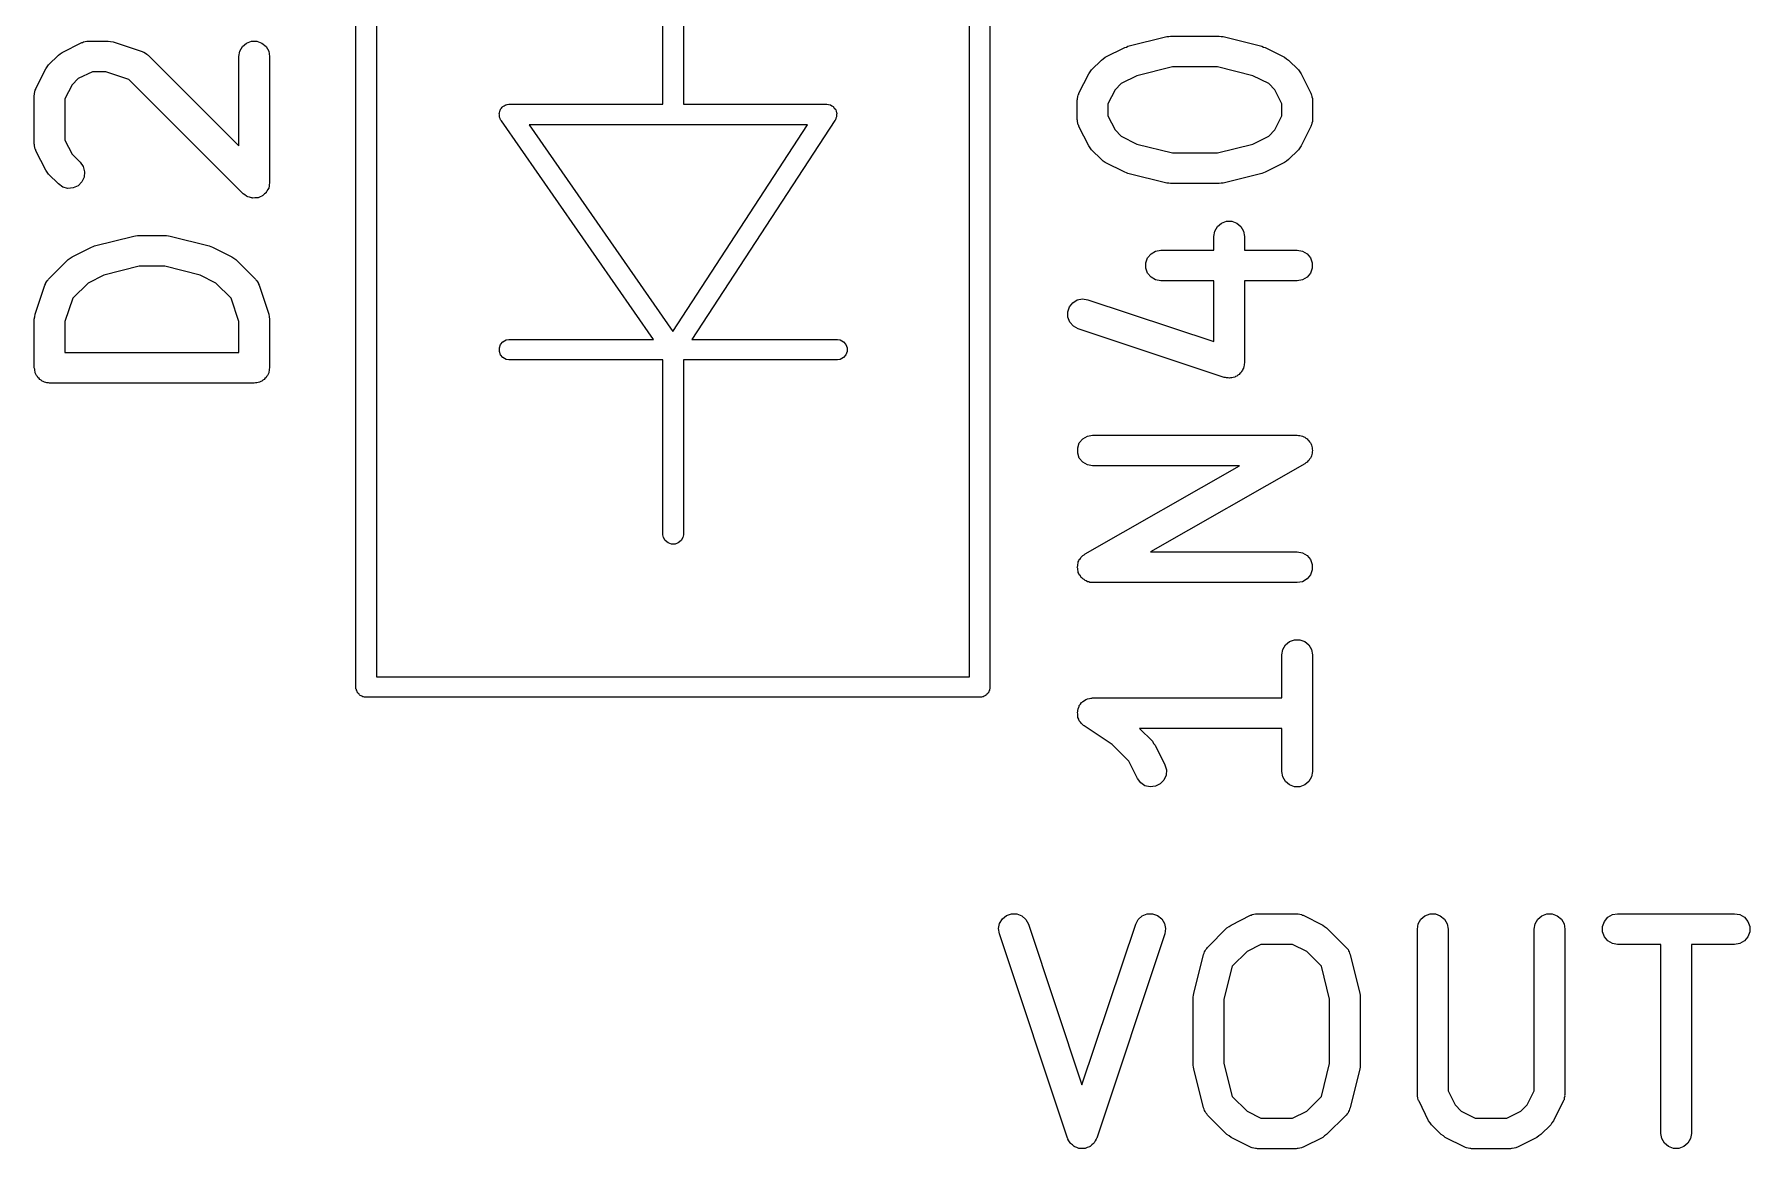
# Model space of a CAD drawing. Extents: x 51.7 to 146.1, y -97.1 to -36.3.
# Drawn here: x 114.22 to 122.61, y -85.49 to -80.04 of the extents above; entities that cross this region are included whole.
import ezdxf

# ---------------------------------------------------------------- set-up
doc = ezdxf.new("R2010")
doc.units = 0
doc.header["$MEASUREMENT"] = 0
doc.layers.add('BLACK', color=7, linetype='CONTINUOUS')

msp = doc.modelspace()

# ---------------------------------------------------------------- linework, layer by layer
at = {"layer": 'BLACK', "linetype": 'CONTINUOUS'}
for p, q in [((115.798, -83.2222), (115.798, -78.6266)), ((118.898, -78.6222), (118.898, -83.2398)), ((115.898, -78.681), (115.898, -83.181)), ((118.798, -83.181), (118.798, -78.681)), ((117.299, -80.3798), (117.299, -79.4272)), ((117.399, -79.4272), (117.399, -80.3798)), ((114.362, -80.1258), (114.457, -80.0782)), ((114.457, -80.0782), (114.461, -80.077)), ((114.461, -80.077), (114.465, -80.0748)), ((114.465, -80.0748), (114.474, -80.0733)), ((114.474, -80.0733), (114.482, -80.0708)), ((114.482, -80.0708), (114.487, -80.071)), ((114.487, -80.071), (114.491, -80.0703)), ((114.491, -80.0703), (114.586, -80.0703)), ((114.586, -80.0703), (114.598, -80.0724)), ((114.598, -80.0724), (114.61, -80.0741)), ((114.61, -80.0741), (114.753, -80.1218)), ((115.23, -80.1196), (115.243, -80.0971)), ((115.243, -80.0971), (115.263, -80.0803)), ((115.263, -80.0803), (115.287, -80.0714)), ((115.287, -80.0714), (115.313, -80.0714)), ((115.313, -80.0714), (115.338, -80.0803)), ((115.338, -80.0803), (115.358, -80.0971)), ((115.358, -80.0971), (115.371, -80.1196)), ((119.462, -80.1496), (119.557, -80.102)), ((119.557, -80.102), (119.565, -80.0997)), ((119.565, -80.0997), (119.573, -80.0963)), ((119.573, -80.0963), (119.763, -80.0487)), ((119.763, -80.0487), (119.772, -80.0481)), ((119.772, -80.0481), (119.781, -80.0465)), ((119.781, -80.0465), (120.019, -80.0465)), ((120.019, -80.0465), (120.028, -80.0481)), ((120.028, -80.0481), (120.038, -80.0487)), ((120.038, -80.0487), (120.228, -80.0963)), ((120.228, -80.0963), (120.236, -80.0997)), ((120.236, -80.0997), (120.243, -80.102)), ((120.243, -80.102), (120.339, -80.1496)), ((114.288, -80.1973), (114.295, -80.1875)), ((114.295, -80.1875), (114.343, -80.1399)), ((114.343, -80.1399), (114.352, -80.133)), ((114.352, -80.133), (114.362, -80.1258)), ((114.753, -80.1218), (114.756, -80.1238)), ((114.756, -80.1238), (114.761, -80.1249)), ((114.761, -80.1249), (114.768, -80.13)), ((114.768, -80.13), (114.776, -80.1342)), ((114.776, -80.1342), (114.778, -80.1374)), ((114.778, -80.1374), (114.782, -80.1399)), ((114.782, -80.1399), (115.225, -80.5833)), ((115.225, -80.1453), (115.23, -80.1196)), ((115.225, -80.5833), (115.225, -80.1453)), ((115.371, -80.1196), (115.375, -80.1453)), ((115.375, -80.1453), (115.375, -80.7643)), ((119.395, -80.2113), (119.443, -80.1637)), ((119.443, -80.1637), (119.452, -80.1568)), ((119.452, -80.1568), (119.462, -80.1496)), ((120.339, -80.1496), (120.348, -80.1568)), ((120.348, -80.1568), (120.358, -80.1637)), ((120.358, -80.1637), (120.406, -80.2113)), ((114.233, -80.3022), (114.281, -80.207)), ((114.281, -80.207), (114.288, -80.1973)), ((114.44, -80.2545), (114.41, -80.2849)), ((114.509, -80.2203), (114.44, -80.2545)), ((114.574, -80.2203), (114.509, -80.2203)), ((114.688, -80.2585), (114.574, -80.2203)), ((115.247, -80.8174), (114.688, -80.2585)), ((119.333, -80.326), (119.381, -80.2308)), ((119.381, -80.2308), (119.388, -80.2211)), ((119.388, -80.2211), (119.395, -80.2113)), ((119.617, -80.2399), (119.54, -80.2784)), ((119.791, -80.1965), (119.617, -80.2399)), ((120.01, -80.1965), (119.791, -80.1965)), ((120.184, -80.2399), (120.01, -80.1965)), ((120.261, -80.2784), (120.184, -80.2399)), ((120.406, -80.2113), (120.413, -80.2211)), ((120.413, -80.2211), (120.42, -80.2308)), ((120.42, -80.2308), (120.467, -80.326)), ((114.225, -80.3358), (114.226, -80.3315)), ((114.225, -80.5739), (114.225, -80.3358)), ((114.226, -80.3272), (114.228, -80.3188)), ((114.226, -80.3315), (114.226, -80.3272)), ((114.228, -80.3188), (114.23, -80.3101)), ((114.23, -80.3101), (114.232, -80.3064)), ((114.232, -80.3064), (114.233, -80.3022)), ((114.41, -80.2849), (114.375, -80.3535)), ((114.375, -80.3535), (114.375, -80.5562)), ((119.325, -80.3596), (119.326, -80.3553)), ((119.326, -80.351), (119.328, -80.3426)), ((119.326, -80.3553), (119.326, -80.351)), ((119.328, -80.3426), (119.33, -80.3339)), ((119.33, -80.3339), (119.332, -80.3302)), ((119.332, -80.3302), (119.333, -80.326)), ((119.51, -80.3088), (119.475, -80.3773)), ((119.54, -80.2784), (119.51, -80.3088)), ((120.291, -80.3088), (120.261, -80.2784)), ((120.325, -80.3773), (120.291, -80.3088)), ((120.467, -80.326), (120.469, -80.3302)), ((120.469, -80.3302), (120.471, -80.3339)), ((120.471, -80.3339), (120.472, -80.3426)), ((120.472, -80.3426), (120.475, -80.351)), ((120.475, -80.351), (120.475, -80.3553)), ((120.475, -80.3553), (120.475, -80.3596)), ((116.498, -80.4252), (116.499, -80.4232)), ((116.499, -80.4319), (116.498, -80.4252)), ((116.499, -80.421), (116.501, -80.4147)), ((116.499, -80.4232), (116.499, -80.421)), ((116.499, -80.4386), (116.499, -80.4319)), ((116.5, -80.4407), (116.499, -80.4386)), ((116.5, -80.4428), (116.5, -80.4407)), ((116.501, -80.4147), (116.503, -80.4082)), ((116.503, -80.4082), (116.504, -80.4065)), ((116.504, -80.4065), (116.505, -80.4044)), ((116.505, -80.4044), (116.509, -80.3993)), ((116.509, -80.3993), (116.513, -80.3938)), ((116.513, -80.3938), (116.515, -80.3926)), ((116.515, -80.3926), (116.516, -80.3909)), ((116.516, -80.3909), (116.522, -80.3876)), ((116.522, -80.3876), (116.528, -80.3837)), ((116.528, -80.3837), (116.53, -80.3832)), ((116.53, -80.3832), (116.532, -80.3821)), ((116.532, -80.3821), (116.538, -80.3809)), ((116.538, -80.3809), (116.545, -80.3792)), ((116.545, -80.3792), (116.551, -80.3798)), ((116.551, -80.3798), (117.299, -80.3798)), ((117.399, -80.3798), (118.095, -80.3798)), ((118.095, -80.3798), (118.101, -80.3791)), ((118.101, -80.3791), (118.108, -80.3808)), ((118.108, -80.3808), (118.116, -80.3821)), ((118.116, -80.3821), (118.117, -80.3828)), ((118.117, -80.3828), (118.118, -80.3831)), ((118.118, -80.3831), (118.124, -80.3872)), ((118.124, -80.3872), (118.131, -80.3909)), ((118.131, -80.3909), (118.132, -80.392)), ((118.132, -80.392), (118.133, -80.3927)), ((118.133, -80.3927), (118.137, -80.3987)), ((118.137, -80.3987), (118.142, -80.4044)), ((118.142, -80.4044), (118.143, -80.4057)), ((118.143, -80.4057), (118.144, -80.4068)), ((118.144, -80.4068), (118.146, -80.414)), ((118.146, -80.414), (118.148, -80.421)), ((118.148, -80.421), (118.148, -80.4224)), ((118.148, -80.4224), (118.149, -80.4237)), ((118.149, -80.4237), (118.148, -80.4312)), ((118.148, -80.4312), (118.148, -80.4386)), ((118.148, -80.4386), (118.148, -80.4399)), ((118.148, -80.4399), (118.148, -80.4413)), ((119.325, -80.4548), (119.325, -80.3596)), ((119.475, -80.3773), (119.475, -80.4371)), ((119.475, -80.4371), (119.51, -80.5056)), ((120.291, -80.5056), (120.325, -80.4371)), ((120.325, -80.4371), (120.325, -80.3773)), ((120.475, -80.3596), (120.475, -80.4548)), ((116.503, -80.4489), (116.5, -80.4428)), ((116.505, -80.4552), (116.503, -80.4489)), ((116.509, -80.4602), (116.505, -80.4552)), ((117.253, -81.5304), (116.509, -80.4602)), ((118.006, -80.4798), (116.645, -80.4798)), ((116.645, -80.4798), (117.348, -81.4909)), ((117.348, -81.4909), (118.006, -80.4798)), ((118.139, -80.4596), (117.441, -81.5304)), ((118.142, -80.4552), (118.139, -80.4596)), ((118.145, -80.4482), (118.142, -80.4552)), ((118.148, -80.4413), (118.145, -80.4482)), ((119.326, -80.4591), (119.325, -80.4548)), ((119.326, -80.4634), (119.326, -80.4591)), ((119.328, -80.4718), (119.326, -80.4634)), ((119.33, -80.4805), (119.328, -80.4718)), ((119.332, -80.4842), (119.33, -80.4805)), ((119.333, -80.4884), (119.332, -80.4842)), ((119.381, -80.5836), (119.333, -80.4884)), ((119.51, -80.5056), (119.54, -80.536)), ((120.261, -80.536), (120.291, -80.5056)), ((120.467, -80.4883), (120.42, -80.5836)), ((120.469, -80.4842), (120.467, -80.4883)), ((120.471, -80.4805), (120.469, -80.4842)), ((120.472, -80.4718), (120.471, -80.4805)), ((120.475, -80.4634), (120.472, -80.4718)), ((120.475, -80.4548), (120.475, -80.4591)), ((120.475, -80.4591), (120.475, -80.4634)), ((114.226, -80.5781), (114.225, -80.5739)), ((114.226, -80.5824), (114.226, -80.5781)), ((114.228, -80.5909), (114.226, -80.5824)), ((114.23, -80.5995), (114.228, -80.5909)), ((114.232, -80.6033), (114.23, -80.5995)), ((114.233, -80.6074), (114.232, -80.6033)), ((114.281, -80.7026), (114.233, -80.6074)), ((114.375, -80.5562), (114.41, -80.6247)), ((119.388, -80.5933), (119.381, -80.5836)), ((119.395, -80.6031), (119.388, -80.5933)), ((119.443, -80.6507), (119.395, -80.6031)), ((119.54, -80.536), (119.617, -80.5745)), ((119.617, -80.5745), (119.791, -80.6179)), ((120.01, -80.6179), (120.184, -80.5745)), ((120.184, -80.5745), (120.261, -80.536)), ((120.406, -80.6031), (120.358, -80.6507)), ((120.413, -80.5932), (120.406, -80.6031)), ((120.42, -80.5836), (120.413, -80.5932)), ((114.41, -80.6247), (114.449, -80.6637)), ((114.449, -80.6637), (114.464, -80.685)), ((114.464, -80.685), (114.47, -80.7102)), ((119.452, -80.6576), (119.443, -80.6507)), ((119.462, -80.6647), (119.452, -80.6576)), ((119.557, -80.7124), (119.462, -80.6647)), ((119.791, -80.6179), (120.01, -80.6179)), ((120.339, -80.6647), (120.243, -80.7124)), ((120.348, -80.6576), (120.339, -80.6647)), ((120.358, -80.6507), (120.348, -80.6576)), ((114.288, -80.7123), (114.281, -80.7026)), ((114.295, -80.7221), (114.288, -80.7123)), ((114.343, -80.7697), (114.295, -80.7221)), ((114.364, -80.7847), (114.343, -80.7697)), ((114.457, -80.7597), (114.439, -80.7782)), ((114.468, -80.7361), (114.457, -80.7597)), ((114.47, -80.7102), (114.468, -80.7361)), ((115.374, -80.774), (115.373, -80.7837)), ((115.375, -80.7643), (115.374, -80.774)), ((119.565, -80.7147), (119.557, -80.7124)), ((119.573, -80.718), (119.565, -80.7147)), ((119.763, -80.7657), (119.573, -80.718)), ((119.772, -80.7663), (119.763, -80.7657)), ((119.781, -80.7679), (119.772, -80.7663)), ((120.019, -80.7679), (119.781, -80.7679)), ((120.028, -80.7663), (120.019, -80.7679)), ((120.038, -80.7657), (120.028, -80.7663)), ((120.228, -80.718), (120.038, -80.7657)), ((120.236, -80.7147), (120.228, -80.718)), ((120.243, -80.7124), (120.236, -80.7147)), ((114.389, -80.7914), (114.364, -80.7847)), ((114.415, -80.7892), (114.389, -80.7914)), ((114.439, -80.7782), (114.415, -80.7892)), ((115.255, -80.823), (115.247, -80.8174)), ((115.263, -80.8293), (115.255, -80.823)), ((115.266, -80.8304), (115.263, -80.8293)), ((115.269, -80.8323), (115.266, -80.8304)), ((115.278, -80.8348), (115.269, -80.8323)), ((115.287, -80.8382), (115.278, -80.8348)), ((115.291, -80.8382), (115.287, -80.8382)), ((115.294, -80.839), (115.291, -80.8382)), ((115.304, -80.8382), (115.294, -80.839)), ((115.313, -80.8382), (115.304, -80.8382)), ((115.317, -80.8371), (115.313, -80.8382)), ((115.32, -80.8368), (115.317, -80.8371)), ((115.329, -80.8326), (115.32, -80.8368)), ((115.338, -80.8293), (115.329, -80.8326)), ((115.34, -80.8272), (115.338, -80.8293)), ((115.343, -80.8258), (115.34, -80.8272)), ((115.35, -80.8188), (115.343, -80.8258)), ((115.358, -80.8125), (115.35, -80.8188)), ((115.359, -80.8097), (115.358, -80.8125)), ((115.362, -80.8074), (115.359, -80.8097)), ((115.366, -80.7985), (115.362, -80.8074)), ((115.371, -80.79), (115.366, -80.7985)), ((115.373, -80.7837), (115.371, -80.7867)), ((115.371, -80.7867), (115.371, -80.79)), ((114.52, -81.0725), (114.711, -81.0249)), ((114.711, -81.0249), (114.72, -81.0243)), ((114.72, -81.0243), (114.729, -81.0227)), ((114.729, -81.0227), (114.872, -81.0227)), ((114.872, -81.0227), (114.881, -81.0243)), ((114.881, -81.0243), (114.89, -81.0249)), ((114.89, -81.0249), (115.08, -81.0725)), ((119.992, -81.0262), (119.997, -81.0006)), ((119.992, -81.0941), (119.992, -81.0262)), ((119.997, -81.0006), (120.01, -80.978)), ((120.01, -80.978), (120.03, -80.9613)), ((120.03, -80.9613), (120.054, -80.9524)), ((120.054, -80.9524), (120.08, -80.9524)), ((120.08, -80.9524), (120.105, -80.9613)), ((120.105, -80.9613), (120.124, -80.978)), ((120.124, -80.978), (120.138, -81.0006)), ((120.138, -81.0006), (120.142, -81.0262)), ((120.142, -81.0262), (120.142, -81.0941)), ((114.41, -81.1258), (114.505, -81.0782)), ((114.505, -81.0782), (114.513, -81.0759)), ((114.513, -81.0759), (114.52, -81.0725)), ((115.08, -81.0725), (115.088, -81.0759)), ((115.088, -81.0759), (115.096, -81.0782)), ((115.096, -81.0782), (115.191, -81.1258)), ((119.669, -81.1316), (119.686, -81.1116)), ((119.686, -81.1116), (119.708, -81.0986)), ((119.708, -81.0986), (119.734, -81.0941)), ((119.734, -81.0941), (119.992, -81.0941)), ((120.142, -81.0941), (120.4, -81.0941)), ((120.4, -81.0941), (120.426, -81.0986)), ((120.426, -81.0986), (120.449, -81.1116)), ((120.449, -81.1116), (120.465, -81.1316)), ((114.295, -81.2351), (114.39, -81.1399)), ((114.39, -81.1399), (114.4, -81.133)), ((114.4, -81.133), (114.41, -81.1258)), ((114.738, -81.1727), (114.565, -81.216)), ((114.863, -81.1727), (114.738, -81.1727)), ((115.036, -81.216), (114.863, -81.1727)), ((115.191, -81.1258), (115.201, -81.133)), ((115.201, -81.133), (115.211, -81.1399)), ((115.211, -81.1399), (115.306, -81.2351)), ((119.66, -81.1561), (119.669, -81.1316)), ((119.66, -81.1821), (119.66, -81.1561)), ((119.669, -81.2066), (119.66, -81.1821)), ((120.465, -81.1316), (120.474, -81.1561)), ((120.474, -81.1821), (120.465, -81.2066)), ((120.474, -81.1561), (120.474, -81.1821)), ((114.229, -81.4073), (114.277, -81.2644)), ((114.277, -81.2644), (114.279, -81.2606)), ((114.279, -81.2606), (114.28, -81.2564)), ((114.28, -81.2564), (114.285, -81.2492)), ((114.285, -81.2492), (114.289, -81.2415)), ((114.289, -81.2415), (114.292, -81.2386)), ((114.292, -81.2386), (114.295, -81.2351)), ((114.488, -81.2545), (114.414, -81.3287)), ((114.565, -81.216), (114.488, -81.2545)), ((115.113, -81.2545), (115.036, -81.216)), ((115.187, -81.3287), (115.113, -81.2545)), ((115.306, -81.2351), (115.308, -81.2387)), ((115.308, -81.2387), (115.312, -81.2415)), ((115.312, -81.2415), (115.316, -81.2492)), ((115.316, -81.2492), (115.321, -81.2564)), ((115.321, -81.2564), (115.322, -81.2606)), ((115.322, -81.2606), (115.324, -81.2644)), ((115.324, -81.2644), (115.372, -81.4073)), ((119.686, -81.2265), (119.669, -81.2066)), ((119.708, -81.2396), (119.686, -81.2265)), ((119.734, -81.2441), (119.708, -81.2396)), ((119.992, -81.2441), (119.734, -81.2441)), ((119.992, -81.5412), (119.992, -81.2441)), ((120.4, -81.2441), (120.142, -81.2441)), ((120.142, -81.2441), (120.142, -81.6453)), ((120.426, -81.2396), (120.4, -81.2441)), ((120.449, -81.2265), (120.426, -81.2396)), ((120.465, -81.2066), (120.449, -81.2265)), ((114.414, -81.3287), (114.375, -81.4432)), ((115.225, -81.4432), (115.187, -81.3287)), ((119.287, -81.3715), (119.303, -81.3511)), ((119.303, -81.3511), (119.325, -81.3374)), ((119.325, -81.3374), (119.351, -81.3322)), ((119.351, -81.3322), (119.376, -81.336)), ((119.376, -81.336), (119.992, -81.5412)), ((114.225, -81.431), (114.227, -81.4192)), ((114.225, -81.6691), (114.225, -81.431)), ((114.227, -81.4192), (114.229, -81.4073)), ((114.375, -81.4432), (114.375, -81.5941)), ((115.225, -81.5941), (115.225, -81.4432)), ((115.372, -81.4073), (115.373, -81.4192)), ((115.373, -81.4192), (115.375, -81.431)), ((115.375, -81.431), (115.375, -81.6691)), ((119.279, -81.3962), (119.287, -81.3715)), ((119.279, -81.4222), (119.279, -81.3962)), ((119.289, -81.4464), (119.279, -81.4222)), ((119.306, -81.4659), (119.289, -81.4464)), ((116.532, -81.5327), (116.545, -81.5304)), ((116.545, -81.5304), (117.253, -81.5304)), ((117.441, -81.5304), (118.153, -81.5304)), ((118.153, -81.5304), (118.166, -81.5327)), ((119.329, -81.4783), (119.306, -81.4659)), ((120.043, -81.7164), (119.329, -81.4783)), ((114.375, -81.5941), (115.225, -81.5941)), ((116.499, -81.5716), (116.505, -81.5551)), ((116.499, -81.5893), (116.499, -81.5716)), ((116.505, -81.6058), (116.499, -81.5893)), ((116.505, -81.5551), (116.516, -81.5415)), ((116.516, -81.6193), (116.505, -81.6058)), ((116.516, -81.5415), (116.532, -81.5327)), ((118.166, -81.5327), (118.182, -81.5415)), ((118.182, -81.5415), (118.193, -81.5551)), ((118.193, -81.6058), (118.182, -81.6193)), ((118.193, -81.5551), (118.199, -81.5716)), ((118.199, -81.5893), (118.193, -81.6058)), ((118.199, -81.5716), (118.199, -81.5893)), ((114.227, -81.6756), (114.225, -81.6691)), ((114.227, -81.6821), (114.227, -81.6756)), ((114.229, -81.6883), (114.227, -81.6821)), ((114.23, -81.6947), (114.229, -81.6883)), ((114.233, -81.7004), (114.23, -81.6947)), ((115.371, -81.6947), (115.368, -81.7004)), ((115.372, -81.6883), (115.371, -81.6947)), ((115.374, -81.6821), (115.372, -81.6883)), ((115.375, -81.6691), (115.374, -81.6756)), ((115.374, -81.6756), (115.374, -81.6821)), ((116.532, -81.6281), (116.516, -81.6193)), ((116.545, -81.6304), (116.532, -81.6281)), ((117.299, -81.6304), (116.545, -81.6304)), ((117.299, -82.4865), (117.299, -81.6304)), ((118.153, -81.6304), (117.399, -81.6304)), ((117.399, -81.6304), (117.399, -82.4865)), ((118.166, -81.6281), (118.153, -81.6304)), ((118.182, -81.6193), (118.166, -81.6281)), ((120.12, -81.6971), (120.117, -81.7014)), ((120.124, -81.6935), (120.12, -81.6971)), ((120.128, -81.6869), (120.124, -81.6935)), ((120.133, -81.681), (120.128, -81.6869)), ((120.135, -81.6757), (120.133, -81.681)), ((120.138, -81.6709), (120.135, -81.6757)), ((120.139, -81.6635), (120.138, -81.6709)), ((120.141, -81.6563), (120.139, -81.6635)), ((120.142, -81.6453), (120.141, -81.6507)), ((120.141, -81.6507), (120.141, -81.6563)), ((114.235, -81.7066), (114.233, -81.7004)), ((114.24, -81.7116), (114.235, -81.7066)), ((114.243, -81.7173), (114.24, -81.7116)), ((114.248, -81.7215), (114.243, -81.7173)), ((114.252, -81.7265), (114.248, -81.7215)), ((114.258, -81.7298), (114.252, -81.7265)), ((114.263, -81.734), (114.258, -81.7298)), ((114.269, -81.7363), (114.263, -81.734)), ((114.275, -81.7396), (114.269, -81.7363)), ((114.281, -81.7407), (114.275, -81.7396)), ((114.287, -81.743), (114.281, -81.7407)), ((114.294, -81.743), (114.287, -81.743)), ((114.3, -81.7441), (114.294, -81.743)), ((115.3, -81.7441), (114.3, -81.7441)), ((115.307, -81.743), (115.3, -81.7441)), ((115.313, -81.743), (115.307, -81.743)), ((115.32, -81.7407), (115.313, -81.743)), ((115.326, -81.7396), (115.32, -81.7407)), ((115.332, -81.7363), (115.326, -81.7396)), ((115.338, -81.734), (115.332, -81.7363)), ((115.343, -81.7298), (115.338, -81.734)), ((115.349, -81.7265), (115.343, -81.7298)), ((115.353, -81.7215), (115.349, -81.7265)), ((115.358, -81.7173), (115.353, -81.7215)), ((115.361, -81.7116), (115.358, -81.7173)), ((115.365, -81.7066), (115.361, -81.7116)), ((115.368, -81.7004), (115.365, -81.7066)), ((120.049, -81.7172), (120.043, -81.7164)), ((120.054, -81.7191), (120.049, -81.7172)), ((120.062, -81.7191), (120.054, -81.7191)), ((120.069, -81.7203), (120.062, -81.7191)), ((120.075, -81.7191), (120.069, -81.7203)), ((120.08, -81.7191), (120.075, -81.7191)), ((120.087, -81.7166), (120.08, -81.7191)), ((120.095, -81.715), (120.087, -81.7166)), ((120.099, -81.7121), (120.095, -81.715)), ((120.105, -81.7102), (120.099, -81.7121)), ((120.11, -81.7054), (120.105, -81.7102)), ((120.117, -81.7014), (120.11, -81.7054)), ((119.335, -82.0364), (119.352, -82.0164)), ((119.352, -82.0164), (119.375, -82.0034)), ((119.375, -82.0034), (119.4, -81.9989)), ((119.4, -81.9989), (120.4, -81.9989)), ((120.4, -81.9989), (120.407, -82)), ((120.407, -82), (120.414, -82.0001)), ((120.414, -82.0001), (120.42, -82.0023)), ((120.42, -82.0023), (120.426, -82.0034)), ((120.426, -82.0034), (120.432, -82.0067)), ((120.432, -82.0067), (120.438, -82.0091)), ((120.438, -82.0091), (120.443, -82.0132)), ((120.443, -82.0132), (120.449, -82.0164)), ((120.449, -82.0164), (120.453, -82.0216)), ((120.453, -82.0216), (120.458, -82.0259)), ((120.458, -82.0259), (120.461, -82.0315)), ((120.461, -82.0315), (120.465, -82.0364)), ((119.327, -82.0608), (119.335, -82.0364)), ((119.327, -82.0869), (119.327, -82.0608)), ((119.335, -82.1114), (119.327, -82.0869)), ((119.352, -82.1313), (119.335, -82.1114)), ((120.461, -82.1165), (120.458, -82.1223)), ((120.465, -82.1114), (120.461, -82.1165)), ((120.465, -82.0364), (120.468, -82.0427)), ((120.468, -82.1053), (120.465, -82.1114)), ((120.468, -82.0427), (120.471, -82.0485)), ((120.471, -82.0998), (120.468, -82.1053)), ((120.471, -82.0485), (120.472, -82.0548)), ((120.472, -82.0932), (120.471, -82.0998)), ((120.472, -82.0548), (120.474, -82.0608)), ((120.474, -82.0869), (120.472, -82.0932)), ((120.474, -82.0608), (120.474, -82.0676)), ((120.474, -82.0676), (120.475, -82.0742)), ((120.475, -82.0742), (120.474, -82.0805)), ((120.474, -82.0805), (120.474, -82.0869)), ((119.375, -82.1443), (119.352, -82.1313)), ((119.363, -82.5802), (120.118, -82.1489)), ((119.4, -82.1489), (119.375, -82.1443)), ((120.118, -82.1489), (119.4, -82.1489)), ((120.438, -82.139), (119.683, -82.5703)), ((120.443, -82.1347), (120.438, -82.139)), ((120.449, -82.1313), (120.443, -82.1347)), ((120.453, -82.1264), (120.449, -82.1313)), ((120.458, -82.1223), (120.453, -82.1264)), ((117.301, -82.4995), (117.299, -82.4865)), ((117.31, -82.5148), (117.301, -82.4995)), ((117.324, -82.5261), (117.31, -82.5148)), ((117.34, -82.5321), (117.324, -82.5261)), ((117.358, -82.5321), (117.34, -82.5321)), ((117.374, -82.5261), (117.358, -82.5321)), ((117.388, -82.5148), (117.374, -82.5261)), ((117.397, -82.4995), (117.388, -82.5148)), ((117.399, -82.4865), (117.397, -82.4995)), ((119.329, -82.6259), (119.33, -82.6193)), ((119.33, -82.6193), (119.333, -82.6138)), ((119.333, -82.6138), (119.335, -82.6078)), ((119.335, -82.6078), (119.34, -82.6026)), ((119.34, -82.6026), (119.343, -82.5968)), ((119.343, -82.5968), (119.348, -82.5927)), ((119.348, -82.5927), (119.352, -82.5878)), ((119.352, -82.5878), (119.358, -82.5845)), ((119.358, -82.5845), (119.363, -82.5802)), ((119.683, -82.5703), (120.4, -82.5703)), ((120.4, -82.5703), (120.426, -82.5748)), ((120.426, -82.5748), (120.449, -82.5878)), ((120.449, -82.5878), (120.465, -82.6078)), ((120.465, -82.6078), (120.474, -82.6323)), ((119.325, -82.645), (119.327, -82.6387)), ((119.327, -82.6516), (119.325, -82.645)), ((119.327, -82.6323), (119.329, -82.6259)), ((119.327, -82.6387), (119.327, -82.6323)), ((119.327, -82.6583), (119.327, -82.6516)), ((119.329, -82.6643), (119.327, -82.6583)), ((119.33, -82.6706), (119.329, -82.6643)), ((119.333, -82.6765), (119.33, -82.6706)), ((119.335, -82.6828), (119.333, -82.6765)), ((119.34, -82.6877), (119.335, -82.6828)), ((119.343, -82.6932), (119.34, -82.6877)), ((119.348, -82.6976), (119.343, -82.6932)), ((119.352, -82.7027), (119.348, -82.6976)), ((119.358, -82.7059), (119.352, -82.7027)), ((120.449, -82.7027), (120.426, -82.7158)), ((120.465, -82.6828), (120.449, -82.7027)), ((120.474, -82.6583), (120.465, -82.6828)), ((120.474, -82.6323), (120.474, -82.6583)), ((119.363, -82.7101), (119.358, -82.7059)), ((119.369, -82.7124), (119.363, -82.7101)), ((119.375, -82.7158), (119.369, -82.7124)), ((119.381, -82.7169), (119.375, -82.7158)), ((119.387, -82.7191), (119.381, -82.7169)), ((119.394, -82.7191), (119.387, -82.7191)), ((119.4, -82.7203), (119.394, -82.7191)), ((120.4, -82.7203), (119.4, -82.7203)), ((120.426, -82.7158), (120.4, -82.7203)), ((120.33, -83.0482), (120.343, -83.0256)), ((120.343, -83.0256), (120.363, -83.0089)), ((120.363, -83.0089), (120.387, -83)), ((120.387, -83), (120.413, -83)), ((120.413, -83), (120.438, -83.0089)), ((120.438, -83.0089), (120.458, -83.0256)), ((120.458, -83.0256), (120.471, -83.0482)), ((120.325, -83.0739), (120.33, -83.0482)), ((120.325, -83.2846), (120.325, -83.0739)), ((120.471, -83.0482), (120.475, -83.0739)), ((120.475, -83.0739), (120.475, -83.6453)), ((115.898, -83.181), (118.798, -83.181)), ((115.798, -83.2398), (115.798, -83.2222)), ((115.798, -83.2222), (115.798, -83.2222)), ((115.8, -83.244), (115.798, -83.2398)), ((115.8, -83.2484), (115.8, -83.244)), ((115.803, -83.2522), (115.8, -83.2484)), ((115.804, -83.2564), (115.803, -83.2522)), ((115.807, -83.2598), (115.804, -83.2564)), ((115.809, -83.2636), (115.807, -83.2598)), ((115.813, -83.2665), (115.809, -83.2636)), ((115.815, -83.2699), (115.813, -83.2665)), ((115.819, -83.2721), (115.815, -83.2699)), ((115.823, -83.275), (115.819, -83.2721)), ((115.827, -83.2765), (115.823, -83.275)), ((115.831, -83.2787), (115.827, -83.2765)), ((115.835, -83.2795), (115.831, -83.2787)), ((115.839, -83.281), (115.835, -83.2795)), ((118.857, -83.281), (115.839, -83.281)), ((118.861, -83.2795), (118.857, -83.281)), ((118.865, -83.2787), (118.861, -83.2795)), ((118.869, -83.2765), (118.865, -83.2787)), ((118.873, -83.275), (118.869, -83.2765)), ((118.877, -83.2721), (118.873, -83.275)), ((118.881, -83.2699), (118.877, -83.2721)), ((118.883, -83.2665), (118.881, -83.2699)), ((118.887, -83.2636), (118.883, -83.2665)), ((118.889, -83.2598), (118.887, -83.2636)), ((118.892, -83.2564), (118.889, -83.2598)), ((118.893, -83.2522), (118.892, -83.2564)), ((118.896, -83.2484), (118.893, -83.2522)), ((118.898, -83.2398), (118.896, -83.244)), ((118.896, -83.244), (118.896, -83.2484)), ((119.36, -83.2976), (119.367, -83.2923)), ((119.367, -83.2923), (119.371, -83.2912)), ((119.371, -83.2912), (119.375, -83.2891)), ((119.375, -83.2891), (119.384, -83.2875)), ((119.384, -83.2875), (119.392, -83.285)), ((119.392, -83.285), (119.396, -83.2853)), ((119.396, -83.2853), (119.4, -83.2846)), ((119.4, -83.2846), (120.325, -83.2846)), ((119.326, -83.3547), (119.327, -83.3507)), ((119.327, -83.3636), (119.326, -83.3547)), ((119.327, -83.3465), (119.33, -83.3381)), ((119.327, -83.3507), (119.327, -83.3465)), ((119.327, -83.3726), (119.327, -83.3636)), ((119.328, -83.3765), (119.327, -83.3726)), ((119.328, -83.3806), (119.328, -83.3765)), ((119.33, -83.3381), (119.332, -83.3294)), ((119.332, -83.3294), (119.334, -83.326)), ((119.334, -83.326), (119.335, -83.3221)), ((119.335, -83.3221), (119.341, -83.3152)), ((119.341, -83.3152), (119.346, -83.3078)), ((119.346, -83.3078), (119.349, -83.3053)), ((119.349, -83.3053), (119.352, -83.3021)), ((119.352, -83.3021), (119.36, -83.2976)), ((119.332, -83.3887), (119.328, -83.3806)), ((119.335, -83.3971), (119.332, -83.3887)), ((119.338, -83.4003), (119.335, -83.3971)), ((119.34, -83.404), (119.338, -83.4003)), ((119.346, -83.4102), (119.34, -83.404)), ((119.352, -83.417), (119.346, -83.4102)), ((119.356, -83.4191), (119.352, -83.417)), ((119.359, -83.422), (119.356, -83.4191)), ((119.495, -83.5131), (119.359, -83.422)), ((120.325, -83.4346), (119.629, -83.4346)), ((119.629, -83.4346), (119.692, -83.497)), ((120.325, -83.6453), (120.325, -83.4346)), ((119.577, -83.5945), (119.495, -83.5131)), ((119.692, -83.497), (119.698, -83.5069)), ((119.698, -83.5069), (119.706, -83.5165)), ((119.706, -83.5165), (119.753, -83.6117)), ((119.619, -83.6788), (119.577, -83.5945)), ((119.753, -83.6117), (119.761, -83.6367)), ((119.635, -83.6997), (119.619, -83.6788)), ((119.656, -83.7141), (119.635, -83.6997)), ((119.731, -83.7055), (119.707, -83.7172)), ((119.749, -83.6866), (119.731, -83.7055)), ((119.759, -83.6627), (119.749, -83.6866)), ((119.761, -83.6367), (119.759, -83.6627)), ((120.33, -83.6709), (120.325, -83.6453)), ((120.343, -83.6935), (120.33, -83.6709)), ((120.363, -83.7102), (120.343, -83.6935)), ((120.387, -83.7191), (120.363, -83.7102)), ((120.438, -83.7102), (120.413, -83.7191)), ((120.458, -83.6935), (120.438, -83.7102)), ((120.471, -83.6709), (120.458, -83.6935)), ((120.475, -83.6453), (120.471, -83.6709)), ((119.682, -83.7201), (119.656, -83.7141)), ((119.707, -83.7172), (119.682, -83.7201)), ((120.413, -83.7191), (120.387, -83.7191)), ((118.945, -84.3878), (118.959, -84.3656)), ((118.959, -84.3656), (118.979, -84.3494)), ((118.979, -84.3494), (119.004, -84.3412)), ((119.004, -84.3412), (119.03, -84.3419)), ((119.03, -84.3419), (119.054, -84.3515)), ((119.054, -84.3515), (119.074, -84.3688)), ((119.074, -84.3688), (119.086, -84.3917)), ((119.611, -84.3917), (119.623, -84.3688)), ((119.623, -84.3688), (119.643, -84.3515)), ((119.643, -84.3515), (119.667, -84.3419)), ((119.667, -84.3419), (119.693, -84.3412)), ((119.693, -84.3412), (119.717, -84.3494)), ((119.717, -84.3494), (119.738, -84.3656)), ((119.738, -84.3656), (119.752, -84.3878)), ((120.077, -84.3959), (120.172, -84.3483)), ((120.172, -84.3483), (120.176, -84.3471)), ((120.176, -84.3471), (120.18, -84.3449)), ((120.18, -84.3449), (120.189, -84.3434)), ((120.189, -84.3434), (120.197, -84.3409)), ((120.197, -84.3409), (120.201, -84.3411)), ((120.201, -84.3411), (120.206, -84.3404)), ((120.206, -84.3404), (120.396, -84.3404)), ((120.396, -84.3404), (120.4, -84.3411)), ((120.4, -84.3411), (120.405, -84.3409)), ((120.405, -84.3409), (120.413, -84.3434)), ((120.413, -84.3434), (120.422, -84.3449)), ((120.422, -84.3449), (120.425, -84.3471)), ((120.425, -84.3471), (120.43, -84.3483)), ((120.43, -84.3483), (120.525, -84.3959)), ((120.992, -84.3897), (121.005, -84.3672)), ((121.005, -84.3672), (121.025, -84.3504)), ((121.025, -84.3504), (121.05, -84.3415)), ((121.05, -84.3415), (121.076, -84.3415)), ((121.076, -84.3415), (121.1, -84.3504)), ((121.1, -84.3504), (121.12, -84.3672)), ((121.12, -84.3672), (121.133, -84.3897)), ((121.564, -84.3897), (121.577, -84.3672)), ((121.577, -84.3672), (121.597, -84.3504)), ((121.597, -84.3504), (121.621, -84.3415)), ((121.621, -84.3415), (121.647, -84.3415)), ((121.647, -84.3415), (121.672, -84.3504)), ((121.672, -84.3504), (121.692, -84.3672)), ((121.692, -84.3672), (121.705, -84.3897)), ((121.894, -84.4024), (121.903, -84.3779)), ((121.903, -84.3779), (121.919, -84.3579)), ((121.919, -84.3579), (121.942, -84.3449)), ((121.942, -84.3449), (121.967, -84.3404)), ((121.967, -84.3404), (122.539, -84.3404)), ((122.539, -84.3404), (122.565, -84.3449)), ((122.565, -84.3449), (122.587, -84.3579)), ((122.587, -84.3579), (122.604, -84.3779)), ((122.604, -84.3779), (122.613, -84.4024)), ((118.94, -84.4133), (118.945, -84.3878)), ((118.944, -84.4391), (118.94, -84.4133)), ((119.277, -85.4391), (118.944, -84.4391)), ((119.086, -84.3917), (119.348, -85.1782)), ((119.348, -85.1782), (119.611, -84.3917)), ((119.753, -84.4391), (119.42, -85.4391)), ((119.752, -84.3878), (119.757, -84.4133)), ((119.757, -84.4133), (119.753, -84.4391)), ((119.962, -84.5052), (120.057, -84.41)), ((120.057, -84.41), (120.067, -84.4031)), ((120.067, -84.4031), (120.077, -84.3959)), ((120.525, -84.3959), (120.534, -84.4031)), ((120.534, -84.4031), (120.544, -84.41)), ((120.544, -84.41), (120.64, -84.5052)), ((120.988, -84.4154), (120.992, -84.3897)), ((120.988, -85.2249), (120.988, -84.4154)), ((121.133, -84.3897), (121.138, -84.4154)), ((121.138, -84.4154), (121.138, -85.2072)), ((121.559, -84.4154), (121.564, -84.3897)), ((121.559, -85.2072), (121.559, -84.4154)), ((121.705, -84.3897), (121.709, -84.4154)), ((121.709, -84.4154), (121.709, -85.2249)), ((121.894, -84.4284), (121.894, -84.4024)), ((121.903, -84.4529), (121.894, -84.4284)), ((121.919, -84.4728), (121.903, -84.4529)), ((122.604, -84.4529), (122.587, -84.4728)), ((122.613, -84.4284), (122.604, -84.4529)), ((122.613, -84.4024), (122.613, -84.4284)), ((119.895, -84.7305), (119.942, -84.54)), ((119.942, -84.54), (119.945, -84.5335)), ((119.945, -84.5335), (119.947, -84.5265)), ((119.947, -84.5265), (119.951, -84.5217)), ((119.951, -84.5217), (119.953, -84.5163)), ((119.953, -84.5163), (119.958, -84.5111)), ((119.958, -84.5111), (119.962, -84.5052)), ((120.155, -84.5246), (120.083, -84.5966)), ((120.223, -84.4904), (120.155, -84.5246)), ((120.378, -84.4904), (120.223, -84.4904)), ((120.447, -84.5246), (120.378, -84.4904)), ((120.519, -84.5966), (120.447, -84.5246)), ((120.64, -84.5052), (120.644, -84.5111)), ((120.644, -84.5111), (120.649, -84.5163)), ((120.649, -84.5163), (120.651, -84.5217)), ((120.651, -84.5217), (120.654, -84.5265)), ((120.654, -84.5265), (120.656, -84.5335)), ((120.656, -84.5335), (120.659, -84.54)), ((120.659, -84.54), (120.707, -84.7305)), ((121.942, -84.4859), (121.919, -84.4728)), ((121.967, -84.4904), (121.942, -84.4859)), ((122.178, -84.4904), (121.967, -84.4904)), ((122.178, -85.4154), (122.178, -84.4904)), ((122.539, -84.4904), (122.328, -84.4904)), ((122.328, -84.4904), (122.328, -85.4154)), ((122.565, -84.4859), (122.539, -84.4904)), ((122.587, -84.4728), (122.565, -84.4859)), ((120.083, -84.5966), (120.042, -84.7579)), ((120.559, -84.7579), (120.519, -84.5966)), ((119.892, -84.7487), (119.894, -84.7397)), ((119.892, -85.082), (119.892, -84.7487)), ((119.894, -84.7397), (119.895, -84.7305)), ((120.042, -84.7579), (120.042, -85.0728)), ((120.559, -85.0728), (120.559, -84.7579)), ((120.707, -84.7305), (120.708, -84.7397)), ((120.708, -84.7397), (120.709, -84.7487)), ((120.709, -84.7487), (120.709, -85.082)), ((119.894, -85.0911), (119.892, -85.082)), ((119.895, -85.1002), (119.894, -85.0911)), ((119.942, -85.2907), (119.895, -85.1002)), ((120.042, -85.0728), (120.083, -85.2342)), ((120.519, -85.2342), (120.559, -85.0728)), ((120.707, -85.1002), (120.659, -85.2907)), ((120.708, -85.0911), (120.707, -85.1002)), ((120.709, -85.082), (120.708, -85.0911)), ((121.138, -85.2072), (121.172, -85.2757)), ((121.525, -85.2757), (121.559, -85.2072)), ((119.945, -85.2973), (119.942, -85.2907)), ((119.947, -85.3042), (119.945, -85.2973)), ((119.951, -85.3091), (119.947, -85.3042)), ((120.083, -85.2342), (120.155, -85.3061)), ((120.447, -85.3061), (120.519, -85.2342)), ((120.654, -85.3042), (120.651, -85.3091)), ((120.656, -85.2973), (120.654, -85.3042)), ((120.659, -85.2907), (120.656, -85.2973)), ((120.988, -85.2292), (120.988, -85.2249)), ((120.988, -85.2335), (120.988, -85.2292)), ((120.991, -85.2419), (120.988, -85.2335)), ((120.992, -85.2506), (120.991, -85.2419)), ((120.994, -85.2543), (120.992, -85.2506)), ((120.996, -85.2584), (120.994, -85.2543)), ((121.043, -85.3537), (120.996, -85.2584)), ((121.172, -85.2757), (121.202, -85.3061)), ((121.494, -85.3061), (121.525, -85.2757)), ((121.701, -85.2584), (121.654, -85.3537)), ((121.702, -85.2543), (121.701, -85.2584)), ((121.705, -85.2506), (121.702, -85.2543)), ((121.706, -85.2419), (121.705, -85.2506)), ((121.709, -85.2335), (121.706, -85.2419)), ((121.709, -85.2249), (121.708, -85.2292)), ((121.708, -85.2292), (121.709, -85.2335)), ((119.953, -85.3145), (119.951, -85.3091)), ((119.958, -85.3197), (119.953, -85.3145)), ((119.962, -85.3256), (119.958, -85.3197)), ((120.057, -85.4208), (119.962, -85.3256)), ((120.155, -85.3061), (120.223, -85.3404)), ((120.223, -85.3404), (120.378, -85.3404)), ((120.378, -85.3404), (120.447, -85.3061)), ((120.64, -85.3256), (120.544, -85.4208)), ((120.644, -85.3197), (120.64, -85.3256)), ((120.649, -85.3145), (120.644, -85.3197)), ((120.651, -85.3091), (120.649, -85.3145)), ((121.05, -85.3633), (121.043, -85.3537)), ((121.057, -85.3732), (121.05, -85.3633)), ((121.105, -85.4208), (121.057, -85.3732)), ((121.202, -85.3061), (121.271, -85.3404)), ((121.271, -85.3404), (121.426, -85.3404)), ((121.426, -85.3404), (121.494, -85.3061)), ((121.64, -85.3732), (121.592, -85.4208)), ((121.646, -85.3633), (121.64, -85.3732)), ((121.654, -85.3537), (121.646, -85.3633)), ((119.278, -85.4409), (119.277, -85.4391)), ((119.279, -85.4429), (119.278, -85.4409)), ((119.284, -85.4523), (119.279, -85.4429)), ((119.29, -85.462), (119.284, -85.4523)), ((119.291, -85.4634), (119.29, -85.462)), ((119.292, -85.4651), (119.291, -85.4634)), ((119.301, -85.472), (119.292, -85.4651)), ((119.309, -85.4793), (119.301, -85.472)), ((119.396, -85.472), (119.388, -85.4793)), ((119.405, -85.4651), (119.396, -85.472)), ((119.406, -85.4634), (119.405, -85.4651)), ((119.407, -85.462), (119.406, -85.4634)), ((119.412, -85.4523), (119.407, -85.462)), ((119.418, -85.4429), (119.412, -85.4523)), ((119.419, -85.4409), (119.418, -85.4429)), ((119.42, -85.4391), (119.419, -85.4409)), ((120.067, -85.4277), (120.057, -85.4208)), ((120.077, -85.4348), (120.067, -85.4277)), ((120.172, -85.4825), (120.077, -85.4348)), ((120.525, -85.4348), (120.43, -85.4825)), ((120.534, -85.4277), (120.525, -85.4348)), ((120.544, -85.4208), (120.534, -85.4277)), ((121.115, -85.4277), (121.105, -85.4208)), ((121.124, -85.4348), (121.115, -85.4277)), ((121.22, -85.4825), (121.124, -85.4348)), ((121.572, -85.4348), (121.477, -85.4825)), ((121.582, -85.4277), (121.572, -85.4348)), ((121.592, -85.4208), (121.582, -85.4277)), ((122.183, -85.441), (122.178, -85.4154)), ((122.196, -85.4636), (122.183, -85.441)), ((122.216, -85.4803), (122.196, -85.4636)), ((122.311, -85.4636), (122.291, -85.4803)), ((122.324, -85.441), (122.311, -85.4636)), ((122.328, -85.4154), (122.324, -85.441)), ((119.311, -85.48), (119.309, -85.4793)), ((119.313, -85.4813), (119.311, -85.48)), ((119.323, -85.4848), (119.313, -85.4813)), ((119.333, -85.4889), (119.323, -85.4848)), ((119.335, -85.4889), (119.333, -85.4889)), ((119.337, -85.4896), (119.335, -85.4889)), ((119.348, -85.4893), (119.337, -85.4896)), ((119.359, -85.4896), (119.348, -85.4893)), ((119.361, -85.4889), (119.359, -85.4896)), ((119.363, -85.4889), (119.361, -85.4889)), ((119.374, -85.4848), (119.363, -85.4889)), ((119.384, -85.4813), (119.374, -85.4848)), ((119.386, -85.48), (119.384, -85.4813)), ((119.388, -85.4793), (119.386, -85.48)), ((120.176, -85.4837), (120.172, -85.4825)), ((120.18, -85.4859), (120.176, -85.4837)), ((120.189, -85.4874), (120.18, -85.4859)), ((120.197, -85.4899), (120.189, -85.4874)), ((120.201, -85.4896), (120.197, -85.4899)), ((120.206, -85.4904), (120.201, -85.4896)), ((120.396, -85.4904), (120.206, -85.4904)), ((120.4, -85.4896), (120.396, -85.4904)), ((120.405, -85.4899), (120.4, -85.4896)), ((120.413, -85.4874), (120.405, -85.4899)), ((120.422, -85.4859), (120.413, -85.4874)), ((120.425, -85.4837), (120.422, -85.4859)), ((120.43, -85.4825), (120.425, -85.4837)), ((121.224, -85.4837), (121.22, -85.4825)), ((121.228, -85.4859), (121.224, -85.4837)), ((121.236, -85.4874), (121.228, -85.4859)), ((121.245, -85.4899), (121.236, -85.4874)), ((121.249, -85.4896), (121.245, -85.4899)), ((121.253, -85.4904), (121.249, -85.4896)), ((121.444, -85.4904), (121.253, -85.4904)), ((121.448, -85.4896), (121.444, -85.4904)), ((121.452, -85.4899), (121.448, -85.4896)), ((121.461, -85.4874), (121.452, -85.4899)), ((121.469, -85.4859), (121.461, -85.4874)), ((121.473, -85.4837), (121.469, -85.4859)), ((121.477, -85.4825), (121.473, -85.4837)), ((122.24, -85.4892), (122.216, -85.4803)), ((122.266, -85.4892), (122.24, -85.4892)), ((122.291, -85.4803), (122.266, -85.4892))]:
    msp.add_line(p, q, dxfattribs=at)

doc.saveas('drawing.dxf')
